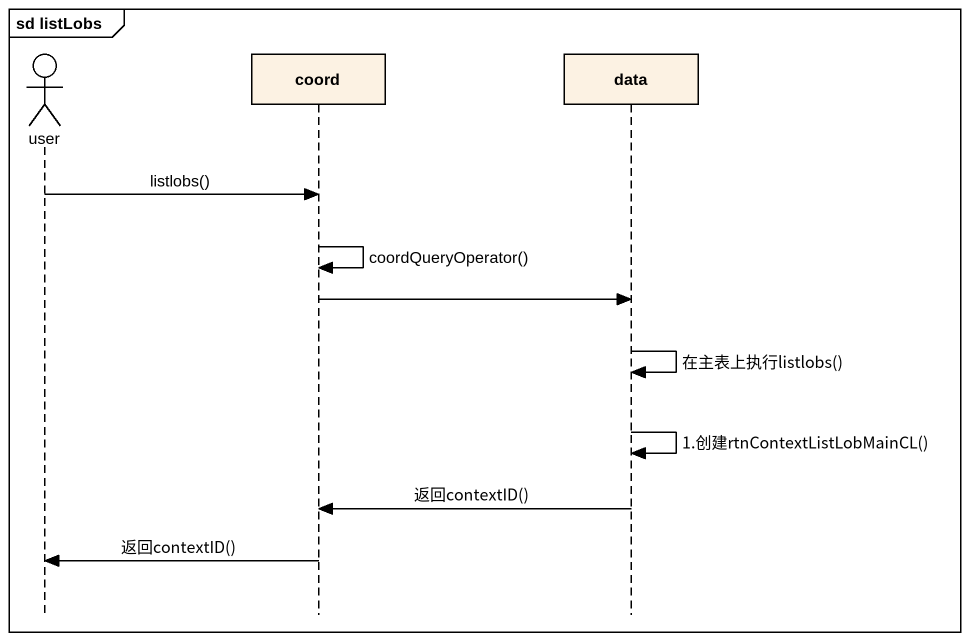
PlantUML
@startuml
mainframe sd listLobs
hide footbox
actor user
participant coord
participant data

user -> coord : listlobs()
coord -> coord : coordQueryOperator()
coord -> data
data -> data : 在主表上执行listlobs()
data -> data : 1.创建rtnContextListLobMainCL()
data -> coord : 返回contextID()
coord -> user : 返回contextID()
@enduml
